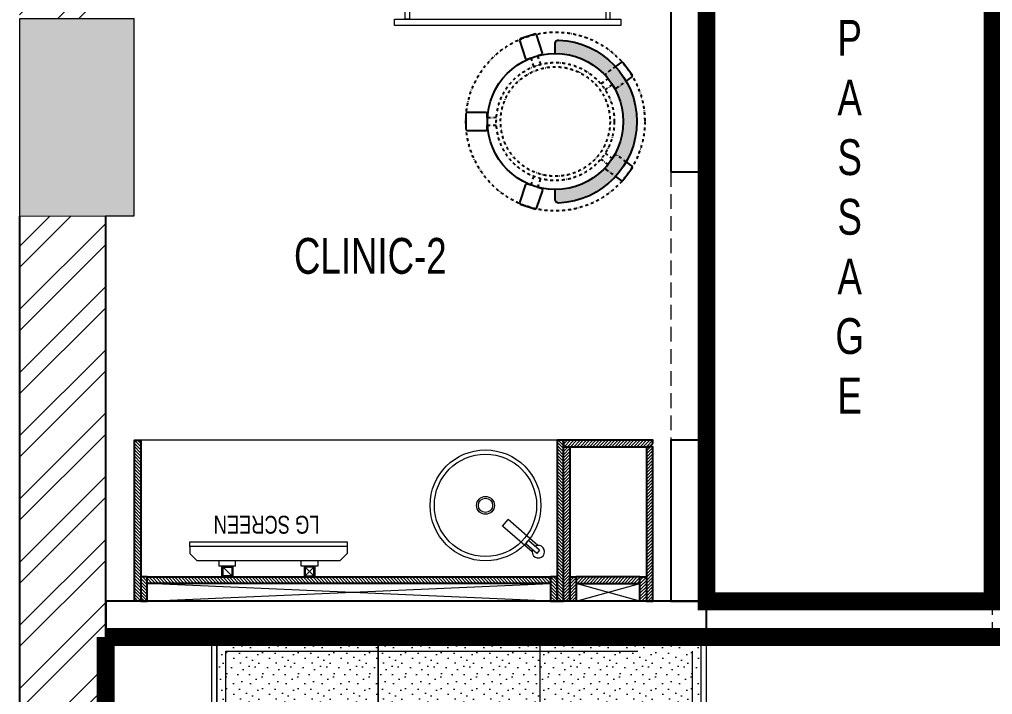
# Model space of a CAD drawing. Header units: feet. Extents: x 2845063 to 2853661, y -5473857 to -5445633.
# Drawn here: x 2845063 to 2847784, y -5456582 to -5454695 of the extents above; entities that cross this region are included whole.
import ezdxf

# ---------------------------------------------------------------- set-up
doc = ezdxf.new("R2010")
doc.units = ezdxf.units.FT
doc.header["$LTSCALE"] = 33
doc.header["$MEASUREMENT"] = 0
for name, pattern in [('a_p6_plan_L18$0$HIDDEN', [0.375, 0.25, -0.125]), ('ACAD_ISO03W100', [30, 12, -18]), ('DASHDOT2', [0.5, 0.25, -0.125, 0, -0.125]), ('HIDDEN2', [4.7624999999999975, 3.174999999999998, -1.587499999999999])]:
    doc.linetypes.add(name, pattern=pattern)
for name, color, linetype, lineweight in [('A-COL', 243, 'Continuous', 9), ('column hatch', 5, 'Continuous', 0), ('Floor-Unit', 1, 'Continuous', 13), ('HATCH', 9, 'Continuous', 9), ('LENS-DIM', 252, 'Continuous', 5), ('LENS-FURNITURE', 13, 'Continuous', 9), ('LENS-HATCH', 251, 'Continuous', 5), ('LENS-PARTITION', 21, 'Continuous', 25), ('LENS-TEXT', 31, 'Continuous', 5), ('LENS_CURTAIN', 5, 'a_p6_plan_L18$0$HIDDEN', 9), ('LK-FF&E FLOOR', 1, 'Continuous', 9), ('LK-FF&E WALL', 1, 'Continuous', 9), ('LK-FLUTTED FINISH', 20, 'Continuous', 30), ('LK-IT', 3, 'Continuous', 18), ('LK-MIRROR', 133, 'Continuous', 13), ('LK-TILES FINISH', 251, 'Continuous', 5), ('LN-ELEVATION-1', 81, 'Continuous', 25), ('LN-ELEVATION-2', 103, 'Continuous', 20), ('LN-ELEVATION-3', 125, 'Continuous', 18), ('LN-ELEVATION-5', 167, 'Continuous', 5), ('LN-HATCH', 251, 'Continuous', 0), ('TV', 92, 'Continuous', 18)]:
    doc.layers.add(name, color=color, linetype=linetype, lineweight=lineweight)
doc.layers.add('A-WALL', color=1, linetype='Continuous')
doc.styles.add('LK TXT', font='GILC____.TTF', dxfattribs={"height": 100})
doc.styles.get("Standard").update_dxf_attribs({"font": 'GILC____.TTF'})
pattern_1 = [(44.99999999999998, (35858.5, -100655.3575484328), (-4.419417382415918, 4.419417382415923), [])]

# ---------------------------------------------------------------- blocks, each defined once
blk = doc.blocks.new('3 seater Bench 1385')
at = {"layer": 'LENS-HATCH', "lineweight": 0}
h = blk.add_hatch(dxfattribs=at)
h.set_pattern_fill('STIP1', color=177, scale=100, angle=269.9999999999999, pattern_type=2)
h.set_pattern_definition([(270, (6617025.245374651, -170439.1063060568), (100, -1.516e-13), [0, -100]), (270, (6617009.245374652, -170451.1063060568), (100, -1.516e-13), [0, -100]), (270, (6616985.245374652, -170446.1063060568), (100, -1.516e-13), [0, -100]), (270, (6616962.245374652, -170481.1063060568), (100, -1.516e-13), [0, -100]), (270, (6616998.245374652, -170478.1063060568), (100, -1.516e-13), [0, -100]), (270, (6617022.245374652, -170505.1063060568), (100, -1.516e-13), [0, -100]), (270, (6617029.245374651, -170470.1063060568), (100, -1.516e-13), [0, -100]), (270, (6616988.245374651, -170512.1063060568), (100, -1.516e-13), [0, -100]), (270, (6616956.245374652, -170507.1063060568), (100, -1.516e-13), [0, -100]), (270, (6616941.245374651, -170433.1063060568), (100, -1.516e-13), [0, -100]), (270, (6616961.245374652, -170451.1063060568), (100, -1.516e-13), [0, -100]), (270, (6616942.245374652, -170465.1063060568), (100, -1.516e-13), [0, -100]), (270, (6617006.245374652, -170526.1063060568), (100, -1.516e-13), [0, -100]), (270, (6616981.245374652, -170494.1063060568), (100, -1.516e-13), [0, -100]), (270, (6617014.245374652, -170486.1063060568), (100, -1.516e-13), [0, -100]), (270, (6617005.245374651, -170503.1063060568), (100, -1.516e-13), [0, -100]), (270, (6616978.245374651, -170467.1063060568), (100, -1.516e-13), [0, -100]), (270, (6617032.245374652, -170495.1063060568), (100, -1.516e-13), [0, -100]), (270, (6616973.245374651, -170526.1063060568), (100, -1.516e-13), [0, -100]), (270, (6616943.245374651, -170523.1063060568), (100, -1.516e-13), [0, -100])])
h.paths.add_polyline_path([(677.5000000004657, 227.5), (225.8333333334885, 227.5), (225.8333333334885, -227.5), (677.5000000004657, -227.5)])
h.paths.add_polyline_path([(-225.8333333334885, 227.5), (225.8333333334885, 227.5), (225.8333333334885, -227.5), (-225.8333333334885, -227.5)])
h.paths.add_polyline_path([(-677.5000000004657, 227.5), (-225.8333333334885, 227.5), (-225.8333333334885, -227.5), (-677.5000000004657, -227.5)])
at = {"layer": 'LN-ELEVATION-2', "ltscale": 0.5}
for points in [[(-677.5000000004657, 227.5), (-225.8333333334885, 227.5), (-225.8333333334885, -227.5), (-677.5000000004657, -227.5)], [(-225.8333333334885, 227.5), (225.8333333334885, 227.5), (225.8333333334885, -227.5), (-225.8333333334885, -227.5)], [(677.5000000004657, 227.5), (225.8333333334885, 227.5), (225.8333333334885, -227.5), (677.5000000004657, -227.5)]]:
    blk.add_lwpolyline(points, close=True, dxfattribs=at)
at = {"layer": 'LN-ELEVATION-5', "ltscale": 0.5}
blk.add_lwpolyline([(682.4999999995343, 242.5), (-682.5000000004655, 242.5, 0.4142135623730951), (-692.5000000004655, 232.5), (-692.5000000004655, -232.5, 0.4142135623730951), (-682.5000000004655, -242.5), (682.4999999995343, -242.5, 0.4142135623730951), (692.4999999995343, -232.5), (692.4999999995343, 232.5, 0.4142135623730951)], format="xyb", close=True, dxfattribs=at)
blk.add_lwpolyline([(677.4999999995343, 227.5), (-677.5000000004657, 227.5), (-677.5000000004657, -227.5), (677.4999999995343, -227.5)], close=True, dxfattribs=at)
at = {"layer": 'LN-ELEVATION-5', "linetype": 'HIDDEN2', "ltscale": 11}
blk.add_lwpolyline([(-652.5000000004657, 202.5), (652.5000000004657, 202.5), (652.5000000004657, -202.5), (-652.5000000004657, -202.5)], close=True, dxfattribs=at)
blk = doc.blocks.new('A$C5049e784')
at = {"layer": 'column hatch'}
h = blk.add_hatch(color=8, dxfattribs=at)
h.dxf.hatch_style = 1
h.paths.add_polyline_path([(-4744.662434860132, -5821.568230353296), (-4849.662434860133, -5821.568230353296), (-5080.541179140098, -5821.55305683706), (-5080.579099997878, -6398.55312006548), (-4744.662434860132, -6398.568230353296), (-4744.662434860132, -6112.568230353296)])
h.paths.add_polyline_path([(-5080.210143737495, -784.5507783675566), (-5080.246947317384, -1344.550447345711), (-4809.662434860133, -1344.568230353296), (-4724.662434860133, -1344.568230353296), (-4724.662434860133, -784.5682303532957), (-4814.662434860133, -784.5682303532957)])
h.paths.add_polyline_path([(-4814.662434860133, 3660.431769646705), (-4734.662434860132, 3660.431769646705), (-4734.662434860132, 4220.431769646704), (-4839.662434860133, 4220.431769646704), (-5079.881211658008, 4220.447556996718), (-5079.918015151285, 3660.449202433229)])
h.paths.add_polyline_path([(-5080.946534873918, 8597.87458836101), (-4839.946534873917, 8599.222628249787), (-4759.946534873917, 8599.222628249787), (-4759.946534873917, 9149.222628249787), (-4834.946534873918, 9149.222628249787), (-5080.946534873918, 9149.222628249787)])
at = {"layer": 'LN-HATCH'}
h = blk.add_hatch(dxfattribs=at)
h.set_pattern_fill('ANSI32', color=256, scale=333, angle=180)
h.set_pattern_definition([(225, (-7166785.009061094, 5286079.143391727), (88.29995930067012, -88.29995930067015), []), (225, (-7166843.875700529, 5286079.143391727), (88.29995930067012, -88.29995930067015), [])])
h.paths.add_polyline_path([(-4839.834667843767, 8599.223253980277), (-5079.767780202441, 8597.881181756966), (-5079.881211658008, 4220.447556996718), (-4839.662434860133, 4220.431769646704)])
h.paths.add_polyline_path([(-5079.918015151285, 3660.449202433229), (-5080.210143737495, -784.5507783675566), (-4814.662434860133, -784.5682303532957), (-4814.662434860133, 3660.431769646705)])
h.paths.add_polyline_path([(-5080.246947317384, -1344.550447345711), (-5080.541179140098, -5821.55305683706), (-4849.662434860133, -5821.568230353296), (-4809.662434860133, -1344.568230353296)])
h.paths.add_polyline_path([(-5080.662434860133, -7666.568230353296), (-4850.662434860133, -7666.568230353296), (-4850.662434860133, -6398.563462235034), (-5080.579099997878, -6398.55312006548)])
h.paths.add_polyline_path([(-4465.662434860132, -6112.568230353296), (-4744.662434860132, -6112.568230353296), (-4744.662434860132, -6398.568230353296), (-4465.662434860132, -6398.568230353296)])
h.paths.add_polyline_path([(641.4772786162792, 11254.10376429464), (516.4772786144167, 11254.10376429464), (516.4772786144167, 9225.431769646704), (436.4772786144166, 9225.431769646704), (436.4772786144166, 8975.431769646704), (501.4772786144167, 8975.431769646704), (501.4772786144167, 4214.431769646703), (436.4772786144166, 4214.431769646703), (436.4772786144166, 3964.431769646704), (506.4772786144167, 3964.431769646704), (506.4772786144167, -890.5682303532957), (451.4772786144167, -890.5682303532957), (451.4772786144167, -1130.568230353296), (511.4772786144166, -1130.568230353296), (511.4772786144166, -6101.568230353296), (451.4772786144167, -6101.568230353296), (451.4772786144167, -6351.568230353296), (597.4303277498111, -6351.568230353296), (691.4772786144167, -6351.568230353296), (691.4772786144167, -6101.568230353296), (641.4772786144167, -6101.568230353296)])
h.paths.add_polyline_path([(-4856.662434860133, 17980.4317696467), (-2268.522721385583, 17980.4317696467), (-2268.522721385583, 17860.4317696467), (-2148.522721385583, 17860.4317696467), (-2148.522721385583, 17980.4317696467), (506.4772786144167, 17980.4317696467), (506.4772786144167, 11254.10376429464), (641.477278615348, 11254.10376429464), (641.4772786144167, 18210.4317696467), (-5080.768199215643, 18210.4317696467), (-5080.946534873918, 9149.222628249787), (-4834.946534873918, 9149.222628249787), (-4834.662434860132, 16257.4317696467), (-2371.662434860132, 16257.4317696467), (-2371.662434860132, 16489.4317696467), (-4856.662434860133, 16489.4317696467)])
at = {"layer": 'A-COL'}
blk.add_lwpolyline([(-4834.946534873918, 9149.222628249787), (-5080.946534873918, 9149.222628249787), (-5080.946534873918, 8597.87458836101), (-4839.946534873917, 8599.222628249787), (-4759.946534873917, 8599.222628249787), (-4759.946534873917, 9149.222628249787)], close=True, dxfattribs=at)
at = {"layer": 'A-WALL'}
for p, q in [((-5080.946534873918, 8597.87458836101), (-5079.881211658008, 4220.447556996718)), ((-4839.662434860133, 4220.431769646704), (-4839.662434860133, 8599.224217370152))]:
    blk.add_line(p, q, dxfattribs=at)
blk = doc.blocks.new('rtf')
at = {"color": 0, "linetype": 'ByBlock', "lineweight": -2}
for p, q in [((16412.5253540573, -172798.8148984113), (16452.40026456733, -172798.8148984113)), ((16412.5253540573, -172810.8148984113), (16412.5253540573, -172798.8148984113)), ((16425.26329468148, -172793.1007600746), (16535.26329468148, -172793.1007600746)), ((16535.26329468148, -172793.1007600746), (16535.26329468148, -172817.1007600746)), ((16412.5253540573, -172810.8148984113), (16452.40026456733, -172810.8148984113)), ((16425.26329468148, -172817.1007600746), (16535.26329468148, -172817.1007600746))]:
    blk.add_line(p, q, dxfattribs=at)
for centre, radius, start, end in [((16412.5253540573, -172805.1007600746), 17.5, 21.05058810897431, 340.9421780194656), ((16444.53660690578, -172804.8148984114), 9.891264419597851, 322.656233941354, 37.34376605891414)]:
    blk.add_arc(centre, radius, start, end, dxfattribs=at)
blk = doc.blocks.new('dsg')
at = {"color": 0, "linetype": 'ByBlock', "lineweight": -2}
for radius in [155, 143, 25, 20]:
    blk.add_circle((11491.5035008227, -171102.5847399924), radius, dxfattribs=at)
blk.add_blockref('rtf', (-5117.472106590168, 1702.9323767405), dxfattribs=at)
blk = doc.blocks.new('CLINIC - CABINET SINK')
at = {"layer": 'LN-HATCH', "ltscale": 0.5}
h = blk.add_hatch(dxfattribs=at)
h.set_pattern_fill('ANSI31', color=256, scale=2)
h.set_pattern_definition([(45, (4052861.500382861, 1708016.355767586), (-4.490128060534575, 4.490128060534575), [])])
h.paths.add_polyline_path([(-563.359543572413, 156.9999999999999), (564.640456427587, 156.9999999999999), (564.640456427587, 174.9999999999999), (-563.359543572413, 174.9999999999999)])
h.paths.add_polyline_path([(582.6404564275867, 225), (600.6404564275867, 225), (600.6404564275867, -225), (582.6404564275867, -225)])
h.paths.add_polyline_path([(564.640456427587, 225), (582.6404564275867, 225), (582.6404564275867, 156.9999999999999), (564.640456427587, 156.9999999999999)])
h.paths.add_polyline_path([(-581.359543572413, 225), (-599.359543572413, 225), (-599.359543572413, -225), (-581.359543572413, -225)])
h.paths.add_polyline_path([(-581.359543572413, 225), (-563.359543572413, 225), (-563.359543572413, 156.9999999999999), (-581.359543572413, 156.9999999999999)])
at = {"layer": 'LN-ELEVATION-1', "ltscale": 0.5}
for points in [[(-581.359543572413, 225), (-599.359543572413, 225), (-599.359543572413, -225), (-581.359543572413, -225)], [(-581.359543572413, 225), (-563.359543572413, 225), (-563.359543572413, 156.9999999999999), (-581.359543572413, 156.9999999999999)], [(564.640456427587, 225), (582.6404564275867, 225), (582.6404564275867, 156.9999999999999), (564.640456427587, 156.9999999999999)], [(582.6404564275867, 225), (600.6404564275867, 225), (600.6404564275867, -225), (582.6404564275867, -225)], [(-563.359543572413, 156.9999999999999), (564.640456427587, 156.9999999999999), (564.640456427587, 174.9999999999999), (-563.359543572413, 174.9999999999999)]]:
    blk.add_lwpolyline(points, close=True, dxfattribs=at)
at = {"layer": 'LN-ELEVATION-2', "ltscale": 0.5}
blk.add_line((582.6404564275867, -225), (-581.359543572413, -225), dxfattribs=at)
at = {"layer": 'LN-HATCH', "ltscale": 0.5}
for p, q in [((564.640456427587, 225), (-563.359543572413, 174.9999999999999)), ((-563.359543572413, 225), (564.640456427587, 174.9999999999999))]:
    blk.add_line(p, q, dxfattribs=at)
at = {"layer": 'LN-ELEVATION-3', "xscale": -1, "rotation": 41.1558274151866}
blk.add_blockref('dsg', (-103569.3304926871, 136346.6509754679), dxfattribs=at)
blk = doc.blocks.new('CLINIC SCREEN')
at = {"layer": 'TV'}
for p, q in [((-103.1090284836336, 42.85441964946222), (-127.4114311772946, 18.55201695591665)), ((-127.4114311772946, 42.85441964946222), (-103.1090284836336, 18.55201695591665)), ((102.7052824410566, 42.85441964946222), (127.007685134602, 18.55201695591665))]:
    blk.add_line(p, q, dxfattribs=at)
at = {"layer": 'TV', "ltscale": 12}
for p, q in [((-220.0000000000082, -19.41163062257681), (-200.5883693773149, 0)), ((200.5883693773149, 0), (-200.5883693773149, 0)), ((-138.5315413423604, 0), (-138.5315413423604, 15.514207008644)), ((-138.5315413423604, 15.514207008644), (-91.98892031613741, 15.514207008644)), ((-91.98892031613741, 15.514207008644), (-91.98892031613741, 0)), ((91.98892031610741, 15.514207008644), (91.98892031610741, 0)), ((91.98892031610741, 15.514207008644), (138.5315413423595, 15.514207008644)), ((138.5315413423595, 0), (138.5315413423595, 15.514207008644)), ((219.9999999999918, -19.41163062257681), (200.5883693773149, 0)), ((-220.0000000000082, -38.82326124538668), (-220.0000000000082, -19.41163062257681)), ((219.9999999999918, -38.82326124538668), (219.9999999999918, -19.41163062257681))]:
    blk.add_line(p, q, dxfattribs=at)
at = {"layer": 'TV'}
for points in [[(-130.4492315140169, 15.51421661919448), (-100.0712281470269, 15.51421661919448), (-100.0712281470269, 45.89221998606814), (-130.4492315140169, 45.89221998606814)], [(-127.4114311772946, 18.55201695591665), (-103.1090284836336, 18.55201695591665), (-103.1090284836336, 42.85441964946222), (-127.4114311772946, 42.85441964946222)], [(130.0454854713243, 15.51421661919448), (99.66748210433435, 15.51421661919448), (99.66748210433435, 45.89221998606814), (130.0454854713243, 45.89221998606814)], [(127.007685134602, 18.55201695591665), (102.7052824410566, 18.55201695591665), (102.7052824410566, 42.85441964946222), (127.007685134602, 42.85441964946222)]]:
    blk.add_lwpolyline(points, close=True, dxfattribs=at)
at = {"layer": 'TV', "ltscale": 12}
blk.add_lwpolyline([(-220.0000000000082, -51.71278328332107), (-220.0000000000082, -38.82326124538668), (219.9999999999918, -38.82326124538668), (219.9999999999918, -51.71278328332107)], close=True, dxfattribs=at)
at = {"layer": 'Floor-Unit', "color": 0, "ltscale": 2, "insert": (5.199680584678389, -100.4085774972336), "char_height": 50, "attachment_point": 5}
blk.add_mtext_dynamic_manual_height_columns('LG SCREEN', width=466.4796511627907, gutter_width=12.5, heights=[0], dxfattribs=at)
blk = doc.blocks.new('CLINIC - MOP CLOSET')
at = {"layer": 'LN-HATCH', "ltscale": 0.5}
h = blk.add_hatch(dxfattribs=at)
h.set_pattern_fill('ANSI31', color=256, scale=50, angle=360)
h.set_pattern_definition(pattern_1)
h.paths.add_polyline_path([(-106.3595435724128, 216), (-124.3595435724128, 216), (-124.3595435724128, -216), (-106.3595435724128, -216)])
h = blk.add_hatch(dxfattribs=at)
h.set_pattern_fill('ANSI31', color=256, scale=50, angle=360)
h.set_pattern_definition(pattern_1)
h.paths.add_polyline_path([(-106.3595435724128, 216), (-88.35954357241282, 216), (-88.35954357241282, 148), (-106.3595435724128, 148)])
h = blk.add_hatch(dxfattribs=at)
h.set_pattern_fill('ANSI31', color=256, scale=50, angle=360)
h.set_pattern_definition(pattern_1)
h.paths.add_polyline_path([(89.64045642758717, 216), (107.6404564275872, 216), (107.6404564275872, 148), (89.64045642758717, 148)])
h = blk.add_hatch(dxfattribs=at)
h.set_pattern_fill('ANSI31', color=256, scale=50, angle=360)
h.set_pattern_definition(pattern_1)
h.paths.add_polyline_path([(107.6404564275872, 216), (125.6404564275872, 216), (125.6404564275872, -216), (107.6404564275872, -216)])
h = blk.add_hatch(dxfattribs=at)
h.set_pattern_fill('ANSI31', color=256, scale=50, angle=360)
h.set_pattern_definition(pattern_1)
h.paths.add_polyline_path([(-88.35954357241282, 148), (89.64045642758717, 148), (89.64045642758717, 166), (-88.35954357241282, 166)])
h = blk.add_hatch(dxfattribs=at)
h.set_pattern_fill('ANSI31', color=256, scale=50, angle=360)
h.set_pattern_definition([(44.99999999999998, (35894.5, -101037.3575484328), (-4.419417382415918, 4.419417382415923), [])])
h.paths.add_polyline_path([(-115.3595435724055, -216), (-124.3595435724128, -225), (-124.3595435724128, -234), (125.6404564275872, -234), (125.6404564275872, -216)])
at = {"layer": 'LN-ELEVATION-1', "ltscale": 0.5}
for points in [[(-106.3595435724128, 216), (-124.3595435724128, 216), (-124.3595435724128, -216), (-106.3595435724128, -216)], [(-106.3595435724128, 216), (-88.35954357241282, 216), (-88.35954357241282, 148), (-106.3595435724128, 148)], [(89.64045642758717, 216), (107.6404564275872, 216), (107.6404564275872, 148), (89.64045642758717, 148)], [(107.6404564275872, 216), (125.6404564275872, 216), (125.6404564275872, -216), (107.6404564275872, -216)], [(-88.35954357241282, 148), (89.64045642758717, 148), (89.64045642758717, 166), (-88.35954357241282, 166)], [(-124.3595435724128, -225), (-124.3595435724128, -234), (125.6404564275872, -234), (125.6404564275872, -216), (-115.3595435724128, -216)]]:
    blk.add_lwpolyline(points, close=True, dxfattribs=at)
at = {"layer": 'LN-HATCH', "ltscale": 0.5}
for p, q in [((89.64045642758717, 216), (-88.35954357241282, 166)), ((-88.35954357241282, 216), (89.64045642758717, 166))]:
    blk.add_line(p, q, dxfattribs=at)
blk = doc.blocks.new('TRIAL SET CABINET 633x500')
at = {"layer": 'LENS-FURNITURE'}
h = blk.add_hatch(color=9, dxfattribs=at)
h.dxf.hatch_style = 1
edge = h.paths.add_edge_path()
edge.add_line((-8.54246803093703, -981.9670201920668), (115.9083254579454, -857.5162267031847))
edge.add_arc((107.4230440836399, -849.030945328879), 12.00000000009463, 315, 405)
edge.add_line((115.9083254579454, -840.5456639545736), (-58.03994271345434, -666.5973957831737))
edge.add_arc((-66.52522408775982, -675.0826771574792), 12.00000000009463, 45.00000000000002, 135)
edge.add_line((-75.01050546206531, -666.5973957831737), (-199.4612989509478, -791.0481892720562))
edge.add_arc((-190.9760175766423, -799.5334706454303), 11.99999999943607, 135.0000000031442, 225.0000000031442)
edge.add_line((-199.4612989500165, -808.0187520197359), (-25.5130307786167, -981.967020191136))
edge.add_arc((-17.02774940431148, -973.4817388177615), 11.99999999943605, 224.9999999968574, 314.9999999968578)
h.paths.add_polyline_path([(-17.02774940524252, -955.0969625067663), (89.03826777357607, -849.0309453279477), (-66.52522408775982, -693.4674534666119), (-172.5912412665784, -799.5334706454305)], flags=16)
edge = h.paths.add_edge_path(flags=16)
edge.add_line((-138.2965623782947, -741.9042679787381), (-124.1544267544522, -727.7621323548956))
edge.add_arc((-121.3259996296837, -730.5905594796641), 4.000000000031514, 45.00000000000051, 134.9999999999996, ccw=False)
edge.add_arc((-121.3259996296838, -730.5905594796641), 4.000000000031584, -45.000000000000625, 44.999999999999375, ccw=False)
edge.add_line((-118.4975725049153, -733.4189866044327), (-132.6397081287578, -747.561122228275))
edge.add_arc((-135.4681352535263, -744.7326951035067), 4.000000000031524, 225.0000000000006, 314.99999999999966, ccw=False)
edge.add_arc((-135.4681352535261, -744.7326951035066), 4.000000000031665, 135.0000000000006, 225.0000000000006, ccw=False)
edge = h.paths.add_edge_path(flags=16)
edge.add_arc((44.84409394953398, -910.9027886827243), 7, 0, 360)
at = {"layer": 'LENS-FURNITURE', "lineweight": 0}
h = blk.add_hatch(dxfattribs=at)
h.set_pattern_fill('ANSI31', color=252, scale=10, angle=405)
h.set_pattern_definition([(90, (-3772352.875833935, -3684050.327587578), (-1.25, 2e-16), [])])
edge = h.paths.add_edge_path()
edge.add_line((-138.2965623782947, -741.9042679787381), (-124.1544267544522, -727.7621323548956))
edge.add_arc((-121.3259996296837, -730.5905594796641), 4.000000000031514, 45.00000000000051, 134.9999999999996, ccw=False)
edge.add_arc((-121.3259996296838, -730.5905594796641), 4.000000000031584, -45.000000000000625, 44.999999999999375, ccw=False)
edge.add_line((-118.4975725049153, -733.4189866044327), (-132.6397081287578, -747.561122228275))
edge.add_arc((-135.4681352535263, -744.7326951035067), 4.000000000031524, 225.0000000000006, 314.99999999999966, ccw=False)
edge.add_arc((-135.4681352535261, -744.7326951035066), 4.000000000031665, 135.0000000000006, 225.0000000000006, ccw=False)
edge = h.paths.add_edge_path()
edge.add_arc((44.84409394953398, -910.9027886827243), 7, 0, 360)
blk.add_circle((0, 0), 50.09224864585668)
at = {"layer": 'LENS-FURNITURE'}
blk.add_lwpolyline([(119.4230440827086, -352.4817388160154), (119.4230440827086, -985.4817388160156), (-380.5769559172913, -985.4817388160156), (-380.5769559172913, -352.4817388160154)], close=True, dxfattribs=at)
at = {"layer": 'LENS-FURNITURE', "color": 146}
for points in [[(338.5359051078558, -352.4817388160154), (338.5359051078558, -985.4817388160156), (356.5359051078559, -985.4817388160156), (356.5359051078559, -352.4817388160154)], [(-63.4640948921442, -382.4817388160154), (-63.4640948921442, -394.4817388160154), (338.5359051078558, -394.4817388160154), (338.5359051078558, -382.4817388160154)], [(-63.4640948921442, -394.4817388160154), (-63.4640948921442, -943.4817388160153), (-51.4640948921442, -943.4817388160153), (-51.4640948921442, -394.4817388160154)], [(-63.4640948921442, -955.4817388160152), (-63.4640948921442, -943.4817388160153), (338.5359051078558, -943.4817388160153), (338.5359051078558, -955.4817388160152)]]:
    blk.add_lwpolyline(points, close=True, dxfattribs=at)
at = {"layer": 'LENS-FURNITURE', "color": 18, "lineweight": 30}
for points in [[(-8.54246803093703, -981.9670201920668), (115.9083254579454, -857.5162267031847, 0.4142135623730951), (115.9083254579454, -840.5456639545736), (-58.03994271345434, -666.5973957831737, 0.4142135623730951), (-75.01050546206531, -666.5973957831737), (-199.4612989509478, -791.0481892720562, 0.4142135623730951), (-199.4612989500165, -808.0187520197359), (-25.51303077861669, -981.967020191136, 0.4142135623730951)], [(-138.2965623782947, -741.9042679787381), (-124.1544267544522, -727.7621323548956, -0.4142135623730951), (-118.4975725049153, -727.7621323548956), (-118.4975725049153, -727.7621323548956, -0.4142135623730951), (-118.4975725049153, -733.4189866044327), (-132.6397081287578, -747.561122228275, -0.4142135623730951), (-138.2965623782947, -747.561122228275), (-138.2965623782947, -747.561122228275, -0.4142135623730951)]]:
    blk.add_lwpolyline(points, format="xyb", close=True, dxfattribs=at)
blk.add_lwpolyline([(-17.02774940524252, -955.0969625067663), (89.03826777357607, -849.0309453279477), (-66.52522408775982, -693.4674534666119), (-172.5912412665784, -799.5334706454305)], close=True, dxfattribs=at)
blk.add_circle((44.84409394953398, -910.9027886827243), 7, dxfattribs=at)
blk = doc.blocks.new('DR STOOL')
at = {"layer": 'HATCH'}
h = blk.add_hatch(dxfattribs=at)
h.set_pattern_fill('ANSI36', color=250, angle=-90.00000000000001)
h.set_pattern_definition([(315, (-227.8099174643867, 917.3997257252777), (6.173926083235043, -1.683798022700468), [7.9375, -1.587499999999999, 0, -1.587499999999999])])
edge = h.paths.add_edge_path()
edge.add_line((-190.0000000041909, 4.511094e-10), (-218.6899174675346, 4.511094e-10))
edge.add_arc((-218.6899174670689, 9.120000000388245), 9.119999999940092, 177.6119845363388, 269.9999999996136, ccw=False)
edge.add_arc((-1.8626451e-09, 3.565219e-10), 228.000000002257, 2.3880154632688004, 177.6119845367313, ccw=False)
edge.add_arc((218.6899174633436, 9.120000000497384), 9.120000000051716, -90.00000000034493, 2.3880154629299, ccw=False)
edge.add_line((218.6899174633436, 4.511094e-10), (190, 4.511094e-10))
edge.add_arc((-1.8626451e-09, 4.511094e-10), 190.000000001979, -1.27e-14, 180)
at = {"layer": 'LN-ELEVATION-1', "color": 1, "ltscale": 100}
for p, q in [((-128.6221585394814, 215.4841044476634), (-165.2704676063731, 189.0243927398114)), ((-124.7228340068832, 214.8545704018979), (-128.6221585394814, 215.4841044476634)), ((-112.6981821293011, 198.1996966340157), (-124.7228340068832, 214.8545704018979)), ((124.7553772013634, 214.9803744515593), (112.5488144652918, 198.2845540212292)), ((128.7014972954057, 215.5933048763618), (124.7553772013634, 214.9803744515593)), ((128.7014972954057, 215.5933048763618), (124.7553772013634, 214.9803744515593)), ((165.1911288509145, 188.915192311113), (128.7014972954057, 215.5933048763618)), ((165.1911288509145, 188.915192311113), (128.7014972954057, 215.5933048763618)), ((-165.2704676063731, 189.0243927398114), (-165.9069543029182, 185.0820035930228)), ((-165.9069543029182, 185.0820035930228), (-153.8003208162263, 168.3135803133482)), ((153.6734594982117, 168.4294150282658), (165.7973639420234, 185.0121775862135)), ((165.7973639420234, 185.0121775862135), (165.1911288509145, 188.915192311113)), ((165.7973639420234, 185.0121775862135), (165.1911288509145, 188.915192311113)), ((-242.9550312487409, -52.24013893969095), (-244.7482102331705, -55.75945052818861)), ((-191.2928382232785, -35.45407700946089), (-242.9550312487409, -52.24013893969095)), ((-187.9259491492994, -37.1695928365807), (-191.2928382232785, -35.45407700946089)), ((-184.1424400564283, -48.81403796559607), (-187.9259491492994, -37.1695928365807)), ((188.0651108901948, -36.96233201187715), (184.0504167033359, -49.19388854173303)), ((191.3981811110861, -35.27656588272658), (188.0651108901948, -36.96233201187715)), ((243.0100176925771, -52.21682526778022), (191.3981811110861, -35.27656588272658)), ((244.8123673382215, -55.78040257930116), (243.0100176925771, -52.21682526778022)), ((-244.7482102331705, -55.75945052818861), (-230.7800458371639, -98.74904560100549)), ((-173.8639617776498, -80.4479453730819), (-177.8421125086024, -68.2044548037811)), ((-175.5596735184081, -83.7759667420105), (-173.8639617776498, -80.4479453730819)), ((177.6922140880488, -68.56540505095472), (173.8739495249465, -80.1985000452405)), ((173.8739495249465, -80.1985000452405), (175.5794035866856, -83.5704969359358)), ((230.715890809428, -98.7280946081737), (244.8123673382215, -55.78040257930116)), ((-230.7800458371639, -98.74904560100549), (-227.2218665438704, -100.5620286722478)), ((-227.2218665438704, -100.5620286722478), (-175.5596735184081, -83.7759667420105)), ((175.5794035866856, -83.5704969359358), (227.1912401677109, -100.5107563209894)), ((227.1912401677109, -100.5107563209894), (230.715890809428, -98.7280946081737)), ((-22.72193054761737, -190.2142363802995), (-25.39390889601782, -192.886214728569)), ((-10.47823652112856, -190.2142363802995), (-22.72193054761737, -190.2142363802995)), ((22.78362171910703, -190.2142363802995), (9.910054048988968, -190.2142363802995)), ((25.42475448176265, -192.8553691428751), (22.78362171910703, -190.2142363802995)), ((-25.39390889601782, -192.886214728569), (-25.39390889601782, -247.2070584567482)), ((25.42475448176265, -247.1762128710543), (25.42475448176265, -192.8553691428751)), ((-25.39390889601782, -247.2070584567482), (-22.60096735274419, -250)), ((-22.60096735274419, -250), (22.60096735274419, -250)), ((22.60096735274419, -250), (25.42475448176265, -247.1762128710543))]:
    blk.add_line(p, q, dxfattribs=at)
at = {"layer": 'LN-ELEVATION-1', "linetype": 'DASHDOT2'}
for p, q in [((-92.92521573789418, 170.8129362839827), (-112.6981821293011, 198.1996966340157)), ((112.5488144652918, 198.2845540212292), (92.69529851106927, 171.1294289919315)), ((-153.8003208162263, 168.3135803133482), (-134.1093360339291, 141.0403694751003)), ((-103.4542870586738, 159.9154408004979), (-93.52748446213081, 167.0824927485227)), ((-93.52748446213081, 167.0824927485227), (-92.92521573789418, 170.8129362839827)), ((92.69529851106927, 171.1294289919315), (93.26858203159645, 167.4385604566923)), ((93.26858203159645, 167.4385604566923), (103.6608748426661, 159.8406005539291)), ((133.7372852512635, 141.1612321265929), (153.6734594982117, 168.4294150282658)), ((-134.1093360339291, 141.0403694751003), (-130.4219571123831, 140.4450534014686)), ((-130.4219571123831, 140.4450534014686), (-119.9844727469608, 147.9808124662595)), ((-119.9844727469608, 147.9808124662595), (-105.3687285655178, 126.9741353208374)), ((-88.15393704269081, 139.4771787207864), (-103.4542870586738, 159.9154408004979)), ((103.6608748426661, 159.8406005539291), (88.19885099539533, 139.4487815762331)), ((105.4096150295809, 126.94019481352), (120.1194891873747, 147.8074627162714)), ((120.1194891873747, 147.8074627162714), (130.0033113472163, 140.5812532722048)), ((130.0033113472163, 140.5812532722048), (133.7372852512635, 141.1612321265929)), ((-159.954806596972, -40.49024384317454), (-184.1424400564283, -48.81403796559607)), ((184.0504167033359, -49.19388854173303), (159.8786162491887, -40.79004861696012)), ((-177.8421125086024, -68.2044548037811), (-153.4148110738024, -60.73628028803068)), ((153.3006618716754, -61.02382378749462), (177.6922140880488, -68.56540505095472)), ((-10.92024635523557, -164.6382343793375), (-10.47823652112856, -190.2142363802995)), ((9.910054048988968, -190.2142363802995), (10.35584833659231, -164.674698740353))]:
    blk.add_line(p, q, dxfattribs=at)
at = {"layer": 'LN-ELEVATION-1', "color": 1, "ltscale": 100}
blk.add_lwpolyline([(-190.0000000023283, 0), (-218.6899174656719, 0, -0.4264743413925903), (-227.8019973598421, 9.5, -0.959166304662544), (227.8019973593764, 9.5, -0.4264743413925903), (218.6899174647406, 0), (190.0000000013969, 0)], format="xyb", dxfattribs=at)
at = {"layer": 'LN-ELEVATION-1', "linetype": 'DASHDOT2'}
for radius in [250, 165, 153]:
    blk.add_circle((0, 0), radius, dxfattribs=at)
at = {"layer": 'LN-ELEVATION-1', "color": 1, "ltscale": 100}
blk.add_circle((0, 0), 190, dxfattribs=at)

msp = doc.modelspace()

# ---------------------------------------------------------------- linework, layer by layer
at = {"layer": 'LENS-PARTITION'}
for points in [[(2846884.288045307, -5455121.498241472), (2846984.288045306, -5455121.498241472), (2846984.288045306, -5453921.498241471), (2846884.288045307, -5453921.498241471)], [(2846884.288045307, -5456321.498241472), (2846984.288045307, -5456321.498241472), (2846984.288045307, -5455871.498241471), (2846884.288045307, -5455871.498241471)], [(2846984.288045306, -5456321.498241472), (2845304.288045306, -5456321.498241472), (2845304.288045306, -5456421.498241471), (2845584.288045306, -5456421.498241471), (2846984.288045306, -5456421.498241471)]]:
    msp.add_lwpolyline(points, close=True, dxfattribs=at)
at = {"layer": 'LENS_CURTAIN', "ltscale": 5}
for points in [[(2846884.288045307, -5455121.498241472), (2846884.288045307, -5455871.498241471), (2846984.288045307, -5455871.498241471), (2846984.288045307, -5455121.498241472)], [(2847784.288045306, -5456321.498241472), (2846984.288045306, -5456321.498241472), (2846984.288045306, -5456421.498241471), (2847784.288045306, -5456421.498241471)]]:
    msp.add_lwpolyline(points, close=True, dxfattribs=at)
at = {"layer": 'LK-FLUTTED FINISH', "linetype": 'ACAD_ISO03W100', "ltscale": 0.05, "const_width": 50}
msp.add_lwpolyline([(2850645.427758781, -5456421.498241471), (2846984.706793286, -5456421.498241471)], dxfattribs=at)
at = {"layer": 'LK-MIRROR', "linetype": 'ACAD_ISO03W100', "ltscale": 0.05, "const_width": 50}
for points in [[(2846984.706793286, -5456421.498241471), (2845304.288045306, -5456421.498241471)], [(2845304.288045306, -5456421.498241471), (2845304.288045306, -5457291.731075851)]]:
    msp.add_lwpolyline(points, dxfattribs=at)
at = {"layer": 'LK-TILES FINISH', "color": 212, "linetype": 'ACAD_ISO03W100', "ltscale": 0.05, "const_width": 50}
msp.add_lwpolyline([(2847784.288045306, -5452671.498241406), (2847784.288045306, -5456321.498241472), (2846984.288045307, -5456321.498241472), (2846984.288046734, -5452671.498241458)], dxfattribs=at)

# ---------------------------------------------------------------- block references
at = {"layer": 'LENS-DIM', "color": 2}
msp.add_blockref('A$C5049e784', (2850143.950480166, -5463843.102005764), dxfattribs=at)
at = {"layer": 'LENS-FURNITURE', "xscale": -1, "rotation": 90}
msp.add_blockref('TRIAL SET CABINET 633x500', (2845759.288045306, -5454355.893238203), dxfattribs=at)
at = {"layer": 'LENS-FURNITURE', "rotation": 270}
msp.add_blockref('DR STOOL', (2846561.569606478, -5454980.637687567), dxfattribs=at)
at = {"layer": 'LK-FF&E FLOOR'}
msp.add_blockref('3 seater Bench 1385', (2846292.206793286, -5456663.998241471), dxfattribs=at)
at = {"layer": 'LK-FF&E WALL', "xscale": -1, "rotation": 180}
msp.add_blockref('CLINIC - CABINET SINK', (2845983.647588878, -5456096.498241471), dxfattribs=at)
at = {"layer": 'LK-FF&E WALL', "rotation": 180}
msp.add_blockref('CLINIC - MOP CLOSET', (2846709.928501734, -5456105.498241471), dxfattribs=at)
at = {"layer": 'LK-IT', "rotation": 180}
msp.add_blockref('CLINIC SCREEN', (2845759.288045306, -5456207.606021496), dxfattribs=at)

# ---------------------------------------------------------------- texts
at = {"layer": 'LENS-TEXT', "color": 0, "linetype": 'Continuous', "ltscale": 3, "char_height": 100, "attachment_point": 5, "style": 'LK TXT'}
for s, width, insert in [('P\\PA\\PS\\PS\\PA\\PG\\PE', 56.37790697674418, (2847384.764193397, -5455246.912353279)), ('CLINIC-2', 396.4215116279063, (2846044.178972766, -5455356.866375015))]:
    msp.add_mtext_dynamic_manual_height_columns(s, width=width, gutter_width=0.9999999999999992, heights=[0], dxfattribs=dict(at, insert=insert))

doc.saveas('drawing.dxf')
